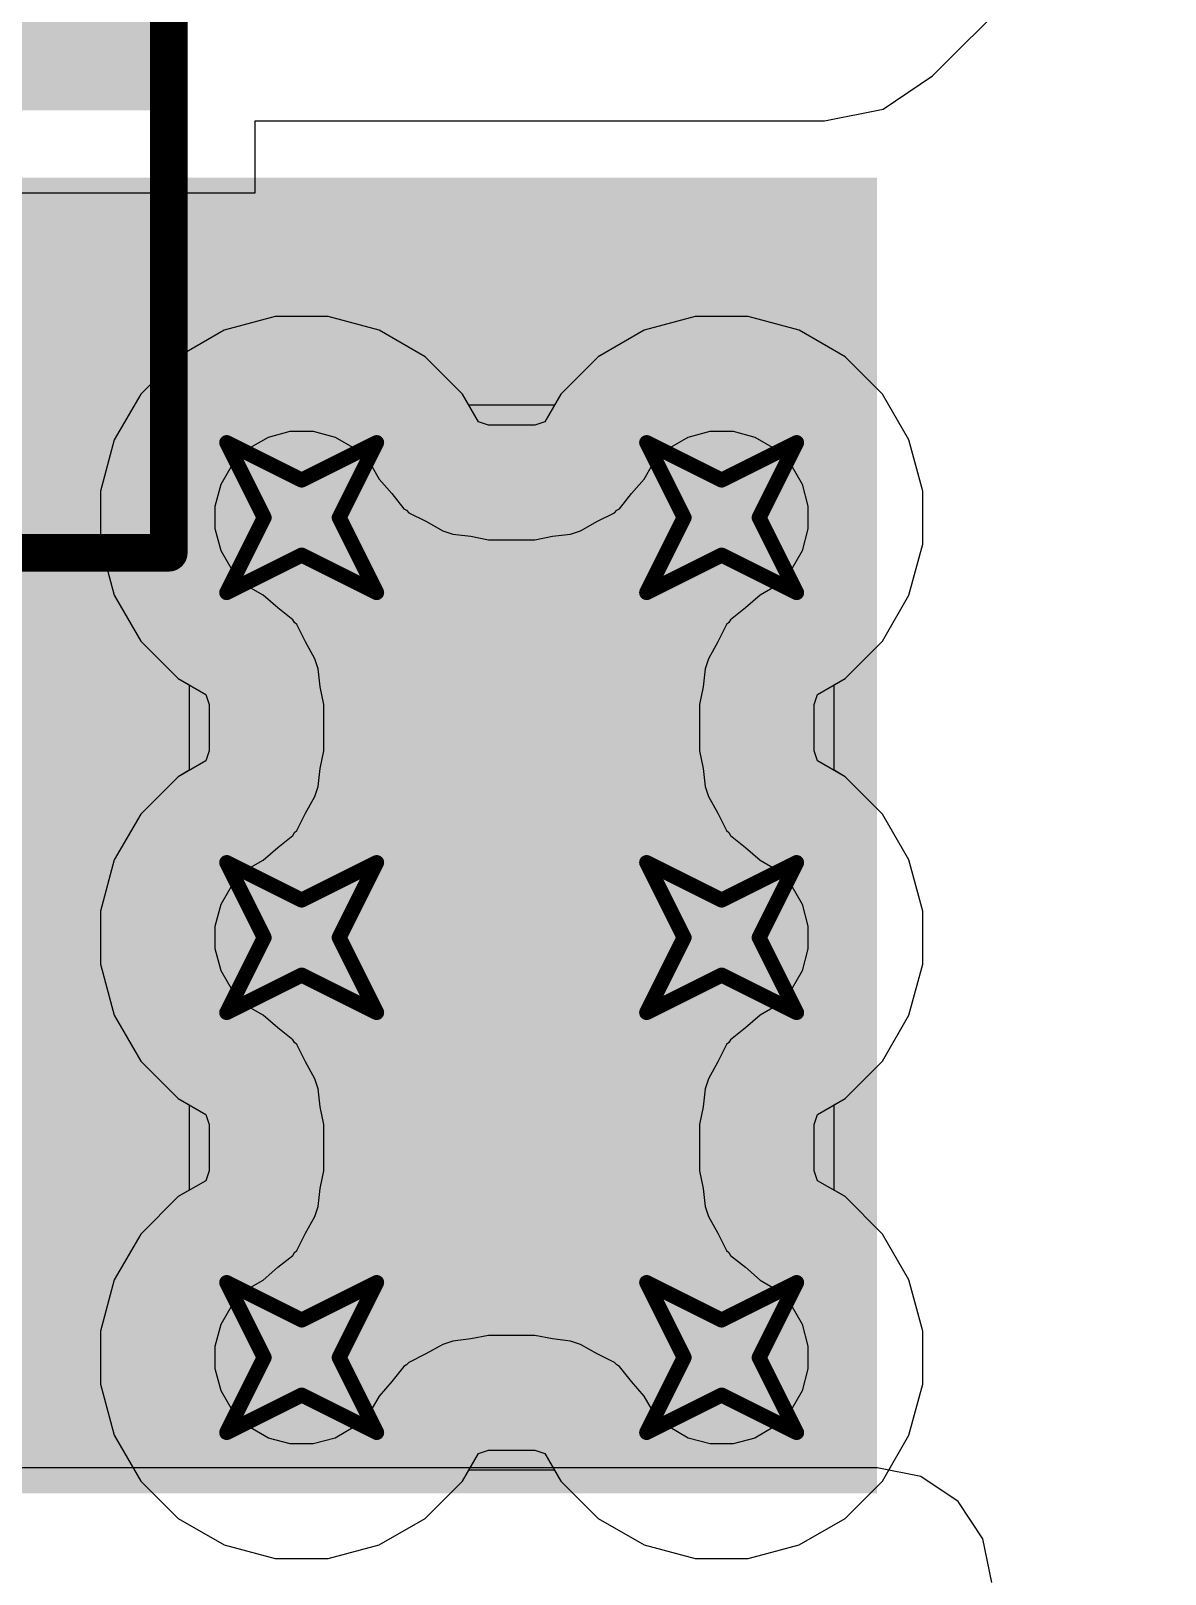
# Model space of a CAD drawing. Header units: inches. Extents: x -36 to 349, y -11 to 240.
# Drawn here: x 8.8 to 12.64, y 10.89 to 16.12 of the extents above; entities that cross this region are included whole.
import ezdxf

# ---------------------------------------------------------------- set-up
doc = ezdxf.new("R2010")
doc.units = ezdxf.units.IN
for name, color, linetype in [('Bottom Layer', 5, 'Continuous'), ('Drill Drawing', 1, 'Continuous'), ('Layer 1', 16, 'Continuous'), ('Layer 2', 76, 'Continuous'), ('Top Layer', 1, 'Continuous'), ('Top Overlay', 2, 'Continuous'), ('Top Paste', 8, 'Continuous'), ('Top Solder', 216, 'Continuous'), ('Via Holes', 16, 'Continuous')]:
    doc.layers.add(name, color=color, linetype=linetype)

# ---------------------------------------------------------------- blocks, each defined once
blk = doc.blocks.new('R___0603_292')
at = {"layer": 'Top Layer'}
for points in [[(-0.381, 0.4445), (-0.381, -0.4445), (-1.143, -0.4445), (-1.143, 0.4445)], [(1.143, 0.4445), (1.143, -0.4445), (0.381, -0.4445), (0.381, 0.4445)]]:
    blk.add_hatch(color=1, dxfattribs=at).paths.add_polyline_path(points)
at = {"layer": 'Top Paste'}
for points in [[(-0.381, 0.4445), (-0.381, -0.4445), (-1.143, -0.4445), (-1.143, 0.4445)], [(1.143, 0.4445), (1.143, -0.4445), (0.381, -0.4445), (0.381, 0.4445)]]:
    blk.add_hatch(color=8, dxfattribs=at).paths.add_polyline_path(points)
at = {"layer": 'Top Solder'}
for points in [[(-0.2794, 0.5461), (-0.2794, -0.5461), (-1.2446, -0.5461), (-1.2446, 0.5461)], [(1.2446, 0.5461), (1.2446, -0.5461), (0.2794, -0.5461), (0.2794, 0.5461)]]:
    blk.add_hatch(color=216, dxfattribs=at).paths.add_polyline_path(points)
at = {"layer": 'Top Overlay'}
for points in [[(1.2192, 0.5334, 0.127, 0.127, 0), (-1.2192, 0.5334, 0.127, 0.127, 0)], [(-1.2192, -0.5334, 0.127, 0.127, 0), (-1.2192, 0.5334, 0.127, 0.127, 0)], [(1.2192, -0.5334, 0.127, 0.127, 0), (1.2192, 0.5334, 0.127, 0.127, 0)], [(1.2192, -0.5334, 0.127, 0.127, 0), (-1.2192, -0.5334, 0.127, 0.127, 0)]]:
    blk.add_lwpolyline(points, format="xyseb", dxfattribs=at)
for points in [[(-1.251, 0.5334, 0.0635, 0.0635, 1), (-1.1874, 0.5334, 0.0635, 0.0635, 1)], [(-1.251, 0.5334, 0.0635, 0.0635, 1), (-1.1874, 0.5334, 0.0635, 0.0635, 1)], [(1.1874, 0.5334, 0.0635, 0.0635, 1), (1.251, 0.5334, 0.0635, 0.0635, 1)], [(1.1874, 0.5334, 0.0635, 0.0635, 1), (1.251, 0.5334, 0.0635, 0.0635, 1)], [(-1.251, -0.5334, 0.0635, 0.0635, 1), (-1.1874, -0.5334, 0.0635, 0.0635, 1)], [(-1.251, -0.5334, 0.0635, 0.0635, 1), (-1.1874, -0.5334, 0.0635, 0.0635, 1)], [(1.1874, -0.5334, 0.0635, 0.0635, 1), (1.251, -0.5334, 0.0635, 0.0635, 1)], [(1.1874, -0.5334, 0.0635, 0.0635, 1), (1.251, -0.5334, 0.0635, 0.0635, 1)]]:
    blk.add_lwpolyline(points, format="xyseb", close=True, dxfattribs=at)

msp = doc.modelspace()

# ---------------------------------------------------------------- hatches: boundary and pattern name
at = {"layer": 'Bottom Layer'}
h = msp.add_hatch(color=5, dxfattribs=at)
edge = h.paths.add_edge_path()
edge.add_arc((9.7189, 14.4702), 0.3, 0, 360)
h = msp.add_hatch(color=5, dxfattribs=at)
edge = h.paths.add_edge_path()
edge.add_arc((11.1413, 14.4702), 0.3, 0, 360)
h = msp.add_hatch(color=5, dxfattribs=at)
edge = h.paths.add_edge_path()
edge.add_arc((9.7189, 13.0478), 0.3, 0, 360)
h = msp.add_hatch(color=5, dxfattribs=at)
edge = h.paths.add_edge_path()
edge.add_arc((11.1413, 13.0478), 0.3, 0, 360)
h = msp.add_hatch(color=5, dxfattribs=at)
edge = h.paths.add_edge_path()
edge.add_arc((9.7189, 11.6254), 0.3, 0, 360)
h = msp.add_hatch(color=5, dxfattribs=at)
edge = h.paths.add_edge_path()
edge.add_arc((11.1413, 11.6254), 0.3, 0, 360)
at = {"layer": 'Layer 1'}
h = msp.add_hatch(color=16, dxfattribs=at)
edge = h.paths.add_edge_path()
edge.add_arc((9.7189, 14.4702), 0.3, 0, 360)
h = msp.add_hatch(color=16, dxfattribs=at)
edge = h.paths.add_edge_path()
edge.add_arc((11.1413, 14.4702), 0.3, 0, 360)
h = msp.add_hatch(color=16, dxfattribs=at)
edge = h.paths.add_edge_path()
edge.add_arc((9.7189, 13.0478), 0.3, 0, 360)
h = msp.add_hatch(color=16, dxfattribs=at)
edge = h.paths.add_edge_path()
edge.add_arc((11.1413, 13.0478), 0.3, 0, 360)
h = msp.add_hatch(color=16, dxfattribs=at)
edge = h.paths.add_edge_path()
edge.add_arc((9.7189, 11.6254), 0.3, 0, 360)
h = msp.add_hatch(color=16, dxfattribs=at)
edge = h.paths.add_edge_path()
edge.add_arc((11.1413, 11.6254), 0.3, 0, 360)
at = {"layer": 'Layer 2'}
h = msp.add_hatch(color=76, dxfattribs=at)
edge = h.paths.add_edge_path()
edge.add_arc((9.7189, 14.4702), 0.3, 0, 360)
h = msp.add_hatch(color=76, dxfattribs=at)
edge = h.paths.add_edge_path()
edge.add_arc((11.1413, 14.4702), 0.3, 0, 360)
h = msp.add_hatch(color=76, dxfattribs=at)
edge = h.paths.add_edge_path()
edge.add_arc((9.7189, 13.0478), 0.3, 0, 360)
h = msp.add_hatch(color=76, dxfattribs=at)
edge = h.paths.add_edge_path()
edge.add_arc((11.1413, 13.0478), 0.3, 0, 360)
h = msp.add_hatch(color=76, dxfattribs=at)
edge = h.paths.add_edge_path()
edge.add_arc((9.7189, 11.6254), 0.3, 0, 360)
h = msp.add_hatch(color=76, dxfattribs=at)
edge = h.paths.add_edge_path()
edge.add_arc((11.1413, 11.6254), 0.3, 0, 360)
at = {"layer": 'Top Layer'}
msp.add_hatch(color=1, dxfattribs=at).paths.add_polyline_path([(6.3788, 11.1657), (11.6676, 11.1657), (11.6676, 15.621), (6.3788, 15.621)])
h = msp.add_hatch(color=1, dxfattribs=at)
edge = h.paths.add_edge_path()
edge.add_arc((9.7189, 14.4702), 0.3, 0, 360)
h = msp.add_hatch(color=1, dxfattribs=at)
edge = h.paths.add_edge_path()
edge.add_arc((11.1413, 14.4702), 0.3, 0, 360)
h = msp.add_hatch(color=1, dxfattribs=at)
edge = h.paths.add_edge_path()
edge.add_arc((9.7189, 13.0478), 0.3, 0, 360)
h = msp.add_hatch(color=1, dxfattribs=at)
edge = h.paths.add_edge_path()
edge.add_arc((11.1413, 13.0478), 0.3, 0, 360)
h = msp.add_hatch(color=1, dxfattribs=at)
edge = h.paths.add_edge_path()
edge.add_arc((9.7189, 11.6254), 0.3, 0, 360)
h = msp.add_hatch(color=1, dxfattribs=at)
edge = h.paths.add_edge_path()
edge.add_arc((11.1413, 11.6254), 0.3, 0, 360)
at = {"layer": 'Via Holes'}
h = msp.add_hatch(color=7, dxfattribs=at)
edge = h.paths.add_edge_path()
edge.add_arc((9.7189, 14.4702), 0.15, 0, 360)
h = msp.add_hatch(color=7, dxfattribs=at)
edge = h.paths.add_edge_path()
edge.add_arc((11.1413, 14.4702), 0.15, 0, 360)
h = msp.add_hatch(color=7, dxfattribs=at)
edge = h.paths.add_edge_path()
edge.add_arc((9.7189, 13.0478), 0.15, 0, 360)
h = msp.add_hatch(color=7, dxfattribs=at)
edge = h.paths.add_edge_path()
edge.add_arc((11.1413, 13.0478), 0.15, 0, 360)
h = msp.add_hatch(color=7, dxfattribs=at)
edge = h.paths.add_edge_path()
edge.add_arc((9.7189, 11.6254), 0.15, 0, 360)
h = msp.add_hatch(color=7, dxfattribs=at)
edge = h.paths.add_edge_path()
edge.add_arc((11.1413, 11.6254), 0.15, 0, 360)

# ---------------------------------------------------------------- linework, layer by layer
at = {"layer": 'Bottom Layer'}
for p, q in [((9.6292, 15.1512), (9.456, 15.1048)), ((9.8085, 15.1512), (9.6292, 15.1512)), ((9.9817, 15.1048), (9.8085, 15.1512)), ((11.0516, 15.1512), (10.8784, 15.1048)), ((11.2309, 15.1512), (11.0516, 15.1512)), ((11.4041, 15.1048), (11.2309, 15.1512)), ((9.456, 15.1048), (9.3007, 15.0151)), ((10.137, 15.0151), (9.9817, 15.1048)), ((10.8784, 15.1048), (10.7231, 15.0151)), ((11.5594, 15.0151), (11.4041, 15.1048)), ((9.3007, 15.0151), (9.1739, 14.8883)), ((10.2638, 14.8883), (10.137, 15.0151)), ((10.7231, 15.0151), (10.5963, 14.8883)), ((11.6862, 14.8883), (11.5594, 15.0151)), ((9.1739, 14.8883), (9.0843, 14.733)), ((10.3178, 14.7949), (10.2638, 14.8883)), ((10.5963, 14.8883), (10.5424, 14.7949)), ((11.7759, 14.733), (11.6862, 14.8883)), ((10.3518, 14.7837), (10.3178, 14.7949)), ((10.5424, 14.7949), (10.5083, 14.7837)), ((9.5393, 14.7043), (9.606, 14.7428)), ((9.606, 14.7428), (9.6804, 14.7627)), ((9.6804, 14.7627), (9.7574, 14.7627)), ((9.7574, 14.7627), (9.8318, 14.7428)), ((9.8318, 14.7428), (9.8985, 14.7043)), ((10.5083, 14.7837), (10.3518, 14.7837)), ((10.9617, 14.7043), (11.0284, 14.7428)), ((11.0284, 14.7428), (11.1028, 14.7627)), ((11.1028, 14.7627), (11.1798, 14.7627)), ((11.1798, 14.7627), (11.2542, 14.7428)), ((11.2542, 14.7428), (11.3209, 14.7043)), ((9.0843, 14.733), (9.0379, 14.5598)), ((9.4848, 14.6498), (9.5393, 14.7043)), ((9.8985, 14.7043), (9.953, 14.6498)), ((10.9072, 14.6498), (10.9617, 14.7043)), ((11.3209, 14.7043), (11.3754, 14.6498)), ((11.8223, 14.5598), (11.7759, 14.733)), ((9.4463, 14.5831), (9.4848, 14.6498)), ((9.953, 14.6498), (9.9813, 14.6007)), ((10.8788, 14.6007), (10.9072, 14.6498)), ((11.3754, 14.6498), (11.4139, 14.5831)), ((9.4263, 14.5087), (9.4463, 14.5831)), ((9.9813, 14.6007), (10.0245, 14.5515)), ((10.8357, 14.5515), (10.8788, 14.6007)), ((11.4139, 14.5831), (11.4338, 14.5087)), ((9.0379, 14.5598), (9.0379, 14.3805)), ((10.0245, 14.5515), (10.0648, 14.5001)), ((10.7953, 14.5001), (10.8357, 14.5515)), ((11.8223, 14.3805), (11.8223, 14.5598)), ((9.4263, 14.4317), (9.4263, 14.5087)), ((10.0648, 14.5001), (10.0742, 14.4948)), ((10.0742, 14.4948), (10.0813, 14.4867)), ((10.0813, 14.4867), (10.1399, 14.4578)), ((10.7203, 14.4578), (10.7789, 14.4867)), ((10.7789, 14.4867), (10.786, 14.4948)), ((10.786, 14.4948), (10.7953, 14.5001)), ((11.4338, 14.5087), (11.4338, 14.4317)), ((9.4463, 14.3573), (9.4263, 14.4317)), ((10.1399, 14.4578), (10.1969, 14.4257)), ((10.6633, 14.4257), (10.7203, 14.4578)), ((11.4338, 14.4317), (11.4139, 14.3573)), ((9.0379, 14.3805), (9.0843, 14.2073)), ((10.1969, 14.4257), (10.231, 14.4146)), ((10.231, 14.4146), (10.2918, 14.4072)), ((10.2918, 14.4072), (10.3518, 14.3953)), ((10.3518, 14.3953), (10.5083, 14.3953)), ((10.5083, 14.3953), (10.5684, 14.4072)), ((10.5684, 14.4072), (10.6292, 14.4146)), ((10.6292, 14.4146), (10.6633, 14.4257)), ((11.7759, 14.2073), (11.8223, 14.3805)), ((9.4848, 14.2906), (9.4463, 14.3573)), ((11.4139, 14.3573), (11.3754, 14.2906)), ((9.5393, 14.2361), (9.4848, 14.2906)), ((11.3754, 14.2906), (11.3209, 14.2361)), ((9.5884, 14.2077), (9.5393, 14.2361)), ((11.3209, 14.2361), (11.2718, 14.2077)), ((9.0843, 14.2073), (9.1739, 14.052)), ((9.6376, 14.1646), (9.5884, 14.2077)), ((11.2718, 14.2077), (11.2226, 14.1646)), ((11.6862, 14.052), (11.7759, 14.2073)), ((9.689, 14.1242), (9.6376, 14.1646)), ((9.6943, 14.1149), (9.689, 14.1242)), ((9.7024, 14.1078), (9.6943, 14.1149)), ((11.1659, 14.1149), (11.1578, 14.1078)), ((11.1712, 14.1242), (11.1659, 14.1149)), ((11.2226, 14.1646), (11.1712, 14.1242)), ((9.7313, 14.0492), (9.7024, 14.1078)), ((11.1578, 14.1078), (11.1289, 14.0491)), ((9.1739, 14.052), (9.3007, 13.9252)), ((9.7634, 13.9922), (9.7313, 14.0492)), ((11.1289, 14.0491), (11.0968, 13.9922)), ((11.5594, 13.9252), (11.6862, 14.052)), ((9.7745, 13.9581), (9.7634, 13.9922)), ((9.7818, 13.8973), (9.7745, 13.9581)), ((11.0857, 13.9581), (11.0783, 13.8973)), ((11.0968, 13.9922), (11.0857, 13.9581)), ((9.3007, 13.9252), (9.3942, 13.8713)), ((11.466, 13.8713), (11.5594, 13.9252)), ((9.3942, 13.8713), (9.4053, 13.8372)), ((9.7938, 13.8372), (9.7818, 13.8973)), ((11.0783, 13.8973), (11.0664, 13.8372)), ((11.4548, 13.8372), (11.466, 13.8713)), ((9.4053, 13.8372), (9.4053, 13.6807)), ((9.7938, 13.6807), (9.7938, 13.8372)), ((11.0664, 13.8372), (11.0664, 13.6807)), ((11.4548, 13.6807), (11.4548, 13.8372)), ((9.3942, 13.6467), (9.3007, 13.5927)), ((9.4053, 13.6807), (9.3942, 13.6467)), ((9.7818, 13.6207), (9.7938, 13.6807)), ((11.0664, 13.6807), (11.0783, 13.6207)), ((11.466, 13.6467), (11.4548, 13.6807)), ((11.5594, 13.5927), (11.466, 13.6467)), ((9.3007, 13.5927), (9.1739, 13.4659)), ((9.7745, 13.5599), (9.7818, 13.6207)), ((11.0783, 13.6207), (11.0857, 13.5599)), ((11.6862, 13.4659), (11.5594, 13.5927)), ((9.7633, 13.5258), (9.7745, 13.5599)), ((11.0857, 13.5599), (11.0968, 13.5258)), ((9.7313, 13.4688), (9.7633, 13.5258)), ((11.0968, 13.5258), (11.1289, 13.4688)), ((9.1739, 13.4659), (9.0843, 13.3106)), ((9.7024, 13.4102), (9.7313, 13.4688)), ((11.1289, 13.4688), (11.1578, 13.4102)), ((11.7759, 13.3106), (11.6862, 13.4659)), ((9.6376, 13.3534), (9.689, 13.3937)), ((9.689, 13.3937), (9.6943, 13.4031)), ((9.6943, 13.4031), (9.7024, 13.4102)), ((11.1578, 13.4102), (11.1659, 13.4031)), ((11.1659, 13.4031), (11.1712, 13.3937)), ((11.1712, 13.3937), (11.2226, 13.3534)), ((9.5884, 13.3102), (9.6376, 13.3534)), ((11.2226, 13.3534), (11.2718, 13.3102)), ((9.0843, 13.3106), (9.0379, 13.1374)), ((9.4848, 13.2274), (9.5393, 13.2819)), ((9.5393, 13.2819), (9.5884, 13.3102)), ((11.2718, 13.3102), (11.3209, 13.2819)), ((11.3209, 13.2819), (11.3754, 13.2274)), ((11.8223, 13.1374), (11.7759, 13.3106)), ((9.4463, 13.1607), (9.4848, 13.2274)), ((11.3754, 13.2274), (11.4139, 13.1607)), ((9.0379, 13.1374), (9.0379, 12.9581)), ((9.4263, 13.0863), (9.4463, 13.1607)), ((11.4139, 13.1607), (11.4338, 13.0863)), ((11.8223, 12.9581), (11.8223, 13.1374)), ((9.4263, 13.0093), (9.4263, 13.0863)), ((11.4338, 13.0863), (11.4338, 13.0093)), ((9.4463, 12.9349), (9.4263, 13.0093)), ((11.4338, 13.0093), (11.4139, 12.9349)), ((9.0379, 12.9581), (9.0843, 12.7849)), ((9.4848, 12.8682), (9.4463, 12.9349)), ((11.4139, 12.9349), (11.3754, 12.8682)), ((11.7759, 12.7849), (11.8223, 12.9581)), ((9.5393, 12.8137), (9.4848, 12.8682)), ((11.3754, 12.8682), (11.3209, 12.8137)), ((9.5884, 12.7853), (9.5393, 12.8137)), ((11.3209, 12.8137), (11.2718, 12.7853)), ((9.0843, 12.7849), (9.1739, 12.6296)), ((9.6376, 12.7422), (9.5884, 12.7853)), ((11.2718, 12.7853), (11.2226, 12.7422)), ((11.6862, 12.6296), (11.7759, 12.7849)), ((9.689, 12.7018), (9.6376, 12.7422)), ((9.6943, 12.6925), (9.689, 12.7018)), ((11.1712, 12.7018), (11.1659, 12.6925)), ((11.2226, 12.7422), (11.1712, 12.7018)), ((9.7024, 12.6854), (9.6943, 12.6925)), ((9.7313, 12.6268), (9.7024, 12.6854)), ((11.1578, 12.6854), (11.1289, 12.6267)), ((11.1659, 12.6925), (11.1578, 12.6854)), ((9.1739, 12.6296), (9.3007, 12.5028)), ((9.7634, 12.5698), (9.7313, 12.6268)), ((11.1289, 12.6267), (11.0968, 12.5698)), ((11.5594, 12.5028), (11.6862, 12.6296)), ((9.7745, 12.5357), (9.7634, 12.5698)), ((11.0968, 12.5698), (11.0857, 12.5357)), ((9.3007, 12.5028), (9.3942, 12.4489)), ((9.7818, 12.4749), (9.7745, 12.5357)), ((11.0857, 12.5357), (11.0783, 12.4749)), ((11.466, 12.4489), (11.5594, 12.5028)), ((9.3942, 12.4489), (9.4053, 12.4148)), ((9.7938, 12.4148), (9.7818, 12.4749)), ((11.0783, 12.4749), (11.0664, 12.4148)), ((11.4548, 12.4148), (11.466, 12.4489)), ((9.4053, 12.4148), (9.4053, 12.2583)), ((9.7938, 12.2583), (9.7938, 12.4148)), ((11.0664, 12.4148), (11.0664, 12.2583)), ((11.4548, 12.2583), (11.4548, 12.4148)), ((9.4053, 12.2583), (9.3942, 12.2243)), ((9.7818, 12.1983), (9.7938, 12.2583)), ((11.0664, 12.2583), (11.0783, 12.1983)), ((11.466, 12.2243), (11.4548, 12.2583)), ((9.3942, 12.2243), (9.3007, 12.1703)), ((9.7745, 12.1375), (9.7818, 12.1983)), ((11.0783, 12.1983), (11.0857, 12.1375)), ((11.5594, 12.1703), (11.466, 12.2243)), ((9.3007, 12.1703), (9.1739, 12.0435)), ((9.7633, 12.1034), (9.7745, 12.1375)), ((11.0857, 12.1375), (11.0968, 12.1034)), ((11.6862, 12.0435), (11.5594, 12.1703)), ((9.7313, 12.0464), (9.7633, 12.1034)), ((11.0968, 12.1034), (11.1289, 12.0464)), ((9.1739, 12.0435), (9.0843, 11.8882)), ((9.7024, 11.9878), (9.7313, 12.0464)), ((11.1289, 12.0464), (11.1578, 11.9878)), ((11.7759, 11.8882), (11.6862, 12.0435)), ((9.6376, 11.931), (9.689, 11.9713)), ((9.689, 11.9713), (9.6943, 11.9807)), ((9.6943, 11.9807), (9.7024, 11.9878)), ((11.1578, 11.9878), (11.1659, 11.9807)), ((11.1659, 11.9807), (11.1712, 11.9713)), ((11.1712, 11.9713), (11.2226, 11.931)), ((9.5884, 11.8878), (9.6376, 11.931)), ((11.2226, 11.931), (11.2718, 11.8878)), ((9.0843, 11.8882), (9.0379, 11.715)), ((9.5393, 11.8595), (9.5884, 11.8878)), ((11.2718, 11.8878), (11.3209, 11.8595)), ((11.8223, 11.715), (11.7759, 11.8882)), ((9.4848, 11.805), (9.5393, 11.8595)), ((11.3209, 11.8595), (11.3754, 11.805)), ((9.4463, 11.7383), (9.4848, 11.805)), ((11.3754, 11.805), (11.4139, 11.7383)), ((9.0379, 11.715), (9.0379, 11.5357)), ((9.4263, 11.6639), (9.4463, 11.7383)), ((11.4139, 11.7383), (11.4338, 11.6639)), ((11.8223, 11.5357), (11.8223, 11.715)), ((9.4263, 11.5869), (9.4263, 11.6639)), ((10.1969, 11.6699), (10.1399, 11.6378)), ((10.231, 11.681), (10.1969, 11.6699)), ((10.2918, 11.6883), (10.231, 11.681)), ((10.3518, 11.7003), (10.2918, 11.6883)), ((10.5083, 11.7003), (10.3518, 11.7003)), ((10.5684, 11.6883), (10.5083, 11.7003)), ((10.6292, 11.681), (10.5684, 11.6883)), ((10.6633, 11.6698), (10.6292, 11.681)), ((10.7202, 11.6378), (10.6633, 11.6698)), ((11.4338, 11.6639), (11.4338, 11.5869)), ((10.0813, 11.6089), (10.0742, 11.6008)), ((10.1399, 11.6378), (10.0813, 11.6089)), ((10.7789, 11.6089), (10.7202, 11.6378)), ((10.786, 11.6008), (10.7789, 11.6089)), ((9.4463, 11.5125), (9.4263, 11.5869)), ((10.0648, 11.5955), (10.0245, 11.5441)), ((10.0742, 11.6008), (10.0648, 11.5955)), ((10.7953, 11.5955), (10.786, 11.6008)), ((10.8357, 11.5441), (10.7953, 11.5955)), ((11.4338, 11.5869), (11.4139, 11.5125)), ((9.0379, 11.5357), (9.0843, 11.3625)), ((9.4848, 11.4458), (9.4463, 11.5125)), ((10.0245, 11.5441), (9.9813, 11.4949)), ((10.8788, 11.4949), (10.8357, 11.5441)), ((11.4139, 11.5125), (11.3754, 11.4458)), ((11.7759, 11.3625), (11.8223, 11.5357)), ((9.9813, 11.4949), (9.953, 11.4458)), ((10.9072, 11.4458), (10.8788, 11.4949)), ((9.5393, 11.3913), (9.4848, 11.4458)), ((9.953, 11.4458), (9.8985, 11.3913)), ((10.9617, 11.3913), (10.9072, 11.4458)), ((11.3754, 11.4458), (11.3209, 11.3913)), ((9.0843, 11.3625), (9.1739, 11.2072)), ((9.606, 11.3528), (9.5393, 11.3913)), ((9.6804, 11.3328), (9.606, 11.3528)), ((9.8318, 11.3528), (9.7574, 11.3328)), ((9.8985, 11.3913), (9.8318, 11.3528)), ((11.0284, 11.3528), (10.9617, 11.3913)), ((11.1028, 11.3328), (11.0284, 11.3528)), ((11.2542, 11.3528), (11.1798, 11.3328)), ((11.3209, 11.3913), (11.2542, 11.3528)), ((11.6862, 11.2072), (11.7759, 11.3625)), ((9.7574, 11.3328), (9.6804, 11.3328)), ((10.2638, 11.2072), (10.3178, 11.3007)), ((10.3178, 11.3007), (10.3518, 11.3118)), ((10.3518, 11.3118), (10.5083, 11.3118)), ((10.5083, 11.3118), (10.5424, 11.3007)), ((10.5424, 11.3007), (10.5963, 11.2072)), ((11.1798, 11.3328), (11.1028, 11.3328)), ((9.1739, 11.2072), (9.3007, 11.0804)), ((10.137, 11.0804), (10.2638, 11.2072)), ((10.5963, 11.2072), (10.7231, 11.0804)), ((11.5594, 11.0804), (11.6862, 11.2072)), ((9.3007, 11.0804), (9.456, 10.9908)), ((9.9817, 10.9908), (10.137, 11.0804)), ((10.7231, 11.0804), (10.8784, 10.9908)), ((11.4041, 10.9908), (11.5594, 11.0804)), ((9.456, 10.9908), (9.6292, 10.9444)), ((9.8085, 10.9444), (9.9817, 10.9908)), ((10.8784, 10.9908), (11.0516, 10.9444)), ((11.2309, 10.9444), (11.4041, 10.9908)), ((9.6292, 10.9444), (9.8085, 10.9444)), ((11.0516, 10.9444), (11.2309, 10.9444))]:
    msp.add_line(p, q, dxfattribs=at)
at = {"layer": 'Drill Drawing'}
for points in [[(9.4649, 14.7242, 0.0508, 0.0508, 0), (9.7189, 14.5972, 0.0508, 0.0508, 0)], [(9.4649, 14.7242, 0.0508, 0.0508, 0), (9.5919, 14.4702, 0.0508, 0.0508, 0)], [(9.7189, 14.5972, 0.0508, 0.0508, 0), (9.9729, 14.7242, 0.0508, 0.0508, 0)], [(9.8459, 14.4702, 0.0508, 0.0508, 0), (9.9729, 14.7242, 0.0508, 0.0508, 0)], [(10.8873, 14.7242, 0.0508, 0.0508, 0), (11.1413, 14.5972, 0.0508, 0.0508, 0)], [(10.8873, 14.7242, 0.0508, 0.0508, 0), (11.0143, 14.4702, 0.0508, 0.0508, 0)], [(11.1413, 14.5972, 0.0508, 0.0508, 0), (11.3953, 14.7242, 0.0508, 0.0508, 0)], [(11.2683, 14.4702, 0.0508, 0.0508, 0), (11.3953, 14.7242, 0.0508, 0.0508, 0)], [(9.4649, 14.2162, 0.0508, 0.0508, 0), (9.5919, 14.4702, 0.0508, 0.0508, 0)], [(9.8459, 14.4702, 0.0508, 0.0508, 0), (9.9729, 14.2162, 0.0508, 0.0508, 0)], [(10.8873, 14.2162, 0.0508, 0.0508, 0), (11.0143, 14.4702, 0.0508, 0.0508, 0)], [(11.2683, 14.4702, 0.0508, 0.0508, 0), (11.3953, 14.2162, 0.0508, 0.0508, 0)], [(9.4649, 14.2162, 0.0508, 0.0508, 0), (9.7189, 14.3432, 0.0508, 0.0508, 0)], [(9.7189, 14.3432, 0.0508, 0.0508, 0), (9.9729, 14.2162, 0.0508, 0.0508, 0)], [(10.8873, 14.2162, 0.0508, 0.0508, 0), (11.1413, 14.3432, 0.0508, 0.0508, 0)], [(11.1413, 14.3432, 0.0508, 0.0508, 0), (11.3953, 14.2162, 0.0508, 0.0508, 0)], [(9.4649, 13.3018, 0.0508, 0.0508, 0), (9.7189, 13.1748, 0.0508, 0.0508, 0)], [(9.4649, 13.3018, 0.0508, 0.0508, 0), (9.5919, 13.0478, 0.0508, 0.0508, 0)], [(9.7189, 13.1748, 0.0508, 0.0508, 0), (9.9729, 13.3018, 0.0508, 0.0508, 0)], [(9.8459, 13.0478, 0.0508, 0.0508, 0), (9.9729, 13.3018, 0.0508, 0.0508, 0)], [(10.8873, 13.3018, 0.0508, 0.0508, 0), (11.1413, 13.1748, 0.0508, 0.0508, 0)], [(10.8873, 13.3018, 0.0508, 0.0508, 0), (11.0143, 13.0478, 0.0508, 0.0508, 0)], [(11.1413, 13.1748, 0.0508, 0.0508, 0), (11.3953, 13.3018, 0.0508, 0.0508, 0)], [(11.2683, 13.0478, 0.0508, 0.0508, 0), (11.3953, 13.3018, 0.0508, 0.0508, 0)], [(9.4649, 12.7938, 0.0508, 0.0508, 0), (9.5919, 13.0478, 0.0508, 0.0508, 0)], [(9.8459, 13.0478, 0.0508, 0.0508, 0), (9.9729, 12.7938, 0.0508, 0.0508, 0)], [(10.8873, 12.7938, 0.0508, 0.0508, 0), (11.0143, 13.0478, 0.0508, 0.0508, 0)], [(11.2683, 13.0478, 0.0508, 0.0508, 0), (11.3953, 12.7938, 0.0508, 0.0508, 0)], [(9.4649, 12.7938, 0.0508, 0.0508, 0), (9.7189, 12.9208, 0.0508, 0.0508, 0)], [(9.7189, 12.9208, 0.0508, 0.0508, 0), (9.9729, 12.7938, 0.0508, 0.0508, 0)], [(10.8873, 12.7938, 0.0508, 0.0508, 0), (11.1413, 12.9208, 0.0508, 0.0508, 0)], [(11.1413, 12.9208, 0.0508, 0.0508, 0), (11.3953, 12.7938, 0.0508, 0.0508, 0)], [(9.4649, 11.8794, 0.0508, 0.0508, 0), (9.7189, 11.7524, 0.0508, 0.0508, 0)], [(9.4649, 11.8794, 0.0508, 0.0508, 0), (9.5919, 11.6254, 0.0508, 0.0508, 0)], [(9.7189, 11.7524, 0.0508, 0.0508, 0), (9.9729, 11.8794, 0.0508, 0.0508, 0)], [(9.8459, 11.6254, 0.0508, 0.0508, 0), (9.9729, 11.8794, 0.0508, 0.0508, 0)], [(10.8873, 11.8794, 0.0508, 0.0508, 0), (11.1413, 11.7524, 0.0508, 0.0508, 0)], [(10.8873, 11.8794, 0.0508, 0.0508, 0), (11.0143, 11.6254, 0.0508, 0.0508, 0)], [(11.1413, 11.7524, 0.0508, 0.0508, 0), (11.3953, 11.8794, 0.0508, 0.0508, 0)], [(11.2683, 11.6254, 0.0508, 0.0508, 0), (11.3953, 11.8794, 0.0508, 0.0508, 0)], [(9.4649, 11.3714, 0.0508, 0.0508, 0), (9.5919, 11.6254, 0.0508, 0.0508, 0)], [(9.8459, 11.6254, 0.0508, 0.0508, 0), (9.9729, 11.3714, 0.0508, 0.0508, 0)], [(10.8873, 11.3714, 0.0508, 0.0508, 0), (11.0143, 11.6254, 0.0508, 0.0508, 0)], [(11.2683, 11.6254, 0.0508, 0.0508, 0), (11.3953, 11.3714, 0.0508, 0.0508, 0)], [(9.4649, 11.3714, 0.0508, 0.0508, 0), (9.7189, 11.4984, 0.0508, 0.0508, 0)], [(9.7189, 11.4984, 0.0508, 0.0508, 0), (9.9729, 11.3714, 0.0508, 0.0508, 0)], [(10.8873, 11.3714, 0.0508, 0.0508, 0), (11.1413, 11.4984, 0.0508, 0.0508, 0)], [(11.1413, 11.4984, 0.0508, 0.0508, 0), (11.3953, 11.3714, 0.0508, 0.0508, 0)]]:
    msp.add_lwpolyline(points, format="xyseb", dxfattribs=at)
for points in [[(9.4522, 14.7242, 0.0254, 0.0254, 1), (9.4776, 14.7242, 0.0254, 0.0254, 1)], [(9.4522, 14.7242, 0.0254, 0.0254, 1), (9.4776, 14.7242, 0.0254, 0.0254, 1)], [(9.9602, 14.7242, 0.0254, 0.0254, 1), (9.9856, 14.7242, 0.0254, 0.0254, 1)], [(9.9602, 14.7242, 0.0254, 0.0254, 1), (9.9856, 14.7242, 0.0254, 0.0254, 1)], [(10.8746, 14.7242, 0.0254, 0.0254, 1), (10.9, 14.7242, 0.0254, 0.0254, 1)], [(10.8746, 14.7242, 0.0254, 0.0254, 1), (10.9, 14.7242, 0.0254, 0.0254, 1)], [(11.3826, 14.7242, 0.0254, 0.0254, 1), (11.408, 14.7242, 0.0254, 0.0254, 1)], [(11.3826, 14.7242, 0.0254, 0.0254, 1), (11.408, 14.7242, 0.0254, 0.0254, 1)], [(9.7062, 14.5972, 0.0254, 0.0254, 1), (9.7316, 14.5972, 0.0254, 0.0254, 1)], [(9.7062, 14.5972, 0.0254, 0.0254, 1), (9.7316, 14.5972, 0.0254, 0.0254, 1)], [(11.1286, 14.5972, 0.0254, 0.0254, 1), (11.154, 14.5972, 0.0254, 0.0254, 1)], [(11.1286, 14.5972, 0.0254, 0.0254, 1), (11.154, 14.5972, 0.0254, 0.0254, 1)], [(9.5792, 14.4702, 0.0254, 0.0254, 1), (9.6046, 14.4702, 0.0254, 0.0254, 1)], [(9.5792, 14.4702, 0.0254, 0.0254, 1), (9.6046, 14.4702, 0.0254, 0.0254, 1)], [(9.8332, 14.4702, 0.0254, 0.0254, 1), (9.8586, 14.4702, 0.0254, 0.0254, 1)], [(9.8332, 14.4702, 0.0254, 0.0254, 1), (9.8586, 14.4702, 0.0254, 0.0254, 1)], [(11.0016, 14.4702, 0.0254, 0.0254, 1), (11.027, 14.4702, 0.0254, 0.0254, 1)], [(11.0016, 14.4702, 0.0254, 0.0254, 1), (11.027, 14.4702, 0.0254, 0.0254, 1)], [(11.2556, 14.4702, 0.0254, 0.0254, 1), (11.281, 14.4702, 0.0254, 0.0254, 1)], [(11.2556, 14.4702, 0.0254, 0.0254, 1), (11.281, 14.4702, 0.0254, 0.0254, 1)], [(9.7062, 14.3432, 0.0254, 0.0254, 1), (9.7316, 14.3432, 0.0254, 0.0254, 1)], [(9.7062, 14.3432, 0.0254, 0.0254, 1), (9.7316, 14.3432, 0.0254, 0.0254, 1)], [(11.1286, 14.3432, 0.0254, 0.0254, 1), (11.154, 14.3432, 0.0254, 0.0254, 1)], [(11.1286, 14.3432, 0.0254, 0.0254, 1), (11.154, 14.3432, 0.0254, 0.0254, 1)], [(9.4522, 14.2162, 0.0254, 0.0254, 1), (9.4776, 14.2162, 0.0254, 0.0254, 1)], [(9.4522, 14.2162, 0.0254, 0.0254, 1), (9.4776, 14.2162, 0.0254, 0.0254, 1)], [(9.9602, 14.2162, 0.0254, 0.0254, 1), (9.9856, 14.2162, 0.0254, 0.0254, 1)], [(9.9602, 14.2162, 0.0254, 0.0254, 1), (9.9856, 14.2162, 0.0254, 0.0254, 1)], [(10.8746, 14.2162, 0.0254, 0.0254, 1), (10.9, 14.2162, 0.0254, 0.0254, 1)], [(10.8746, 14.2162, 0.0254, 0.0254, 1), (10.9, 14.2162, 0.0254, 0.0254, 1)], [(11.3826, 14.2162, 0.0254, 0.0254, 1), (11.408, 14.2162, 0.0254, 0.0254, 1)], [(11.3826, 14.2162, 0.0254, 0.0254, 1), (11.408, 14.2162, 0.0254, 0.0254, 1)], [(9.4522, 13.3018, 0.0254, 0.0254, 1), (9.4776, 13.3018, 0.0254, 0.0254, 1)], [(9.4522, 13.3018, 0.0254, 0.0254, 1), (9.4776, 13.3018, 0.0254, 0.0254, 1)], [(9.9602, 13.3018, 0.0254, 0.0254, 1), (9.9856, 13.3018, 0.0254, 0.0254, 1)], [(9.9602, 13.3018, 0.0254, 0.0254, 1), (9.9856, 13.3018, 0.0254, 0.0254, 1)], [(10.8746, 13.3018, 0.0254, 0.0254, 1), (10.9, 13.3018, 0.0254, 0.0254, 1)], [(10.8746, 13.3018, 0.0254, 0.0254, 1), (10.9, 13.3018, 0.0254, 0.0254, 1)], [(11.3826, 13.3018, 0.0254, 0.0254, 1), (11.408, 13.3018, 0.0254, 0.0254, 1)], [(11.3826, 13.3018, 0.0254, 0.0254, 1), (11.408, 13.3018, 0.0254, 0.0254, 1)], [(9.7062, 13.1748, 0.0254, 0.0254, 1), (9.7316, 13.1748, 0.0254, 0.0254, 1)], [(9.7062, 13.1748, 0.0254, 0.0254, 1), (9.7316, 13.1748, 0.0254, 0.0254, 1)], [(11.1286, 13.1748, 0.0254, 0.0254, 1), (11.154, 13.1748, 0.0254, 0.0254, 1)], [(11.1286, 13.1748, 0.0254, 0.0254, 1), (11.154, 13.1748, 0.0254, 0.0254, 1)], [(9.5792, 13.0478, 0.0254, 0.0254, 1), (9.6046, 13.0478, 0.0254, 0.0254, 1)], [(9.5792, 13.0478, 0.0254, 0.0254, 1), (9.6046, 13.0478, 0.0254, 0.0254, 1)], [(9.8332, 13.0478, 0.0254, 0.0254, 1), (9.8586, 13.0478, 0.0254, 0.0254, 1)], [(9.8332, 13.0478, 0.0254, 0.0254, 1), (9.8586, 13.0478, 0.0254, 0.0254, 1)], [(11.0016, 13.0478, 0.0254, 0.0254, 1), (11.027, 13.0478, 0.0254, 0.0254, 1)], [(11.0016, 13.0478, 0.0254, 0.0254, 1), (11.027, 13.0478, 0.0254, 0.0254, 1)], [(11.2556, 13.0478, 0.0254, 0.0254, 1), (11.281, 13.0478, 0.0254, 0.0254, 1)], [(11.2556, 13.0478, 0.0254, 0.0254, 1), (11.281, 13.0478, 0.0254, 0.0254, 1)], [(9.7062, 12.9208, 0.0254, 0.0254, 1), (9.7316, 12.9208, 0.0254, 0.0254, 1)], [(9.7062, 12.9208, 0.0254, 0.0254, 1), (9.7316, 12.9208, 0.0254, 0.0254, 1)], [(11.1286, 12.9208, 0.0254, 0.0254, 1), (11.154, 12.9208, 0.0254, 0.0254, 1)], [(11.1286, 12.9208, 0.0254, 0.0254, 1), (11.154, 12.9208, 0.0254, 0.0254, 1)], [(9.4522, 12.7938, 0.0254, 0.0254, 1), (9.4776, 12.7938, 0.0254, 0.0254, 1)], [(9.4522, 12.7938, 0.0254, 0.0254, 1), (9.4776, 12.7938, 0.0254, 0.0254, 1)], [(9.9602, 12.7938, 0.0254, 0.0254, 1), (9.9856, 12.7938, 0.0254, 0.0254, 1)], [(9.9602, 12.7938, 0.0254, 0.0254, 1), (9.9856, 12.7938, 0.0254, 0.0254, 1)], [(10.8746, 12.7938, 0.0254, 0.0254, 1), (10.9, 12.7938, 0.0254, 0.0254, 1)], [(10.8746, 12.7938, 0.0254, 0.0254, 1), (10.9, 12.7938, 0.0254, 0.0254, 1)], [(11.3826, 12.7938, 0.0254, 0.0254, 1), (11.408, 12.7938, 0.0254, 0.0254, 1)], [(11.3826, 12.7938, 0.0254, 0.0254, 1), (11.408, 12.7938, 0.0254, 0.0254, 1)], [(9.4522, 11.8794, 0.0254, 0.0254, 1), (9.4776, 11.8794, 0.0254, 0.0254, 1)], [(9.4522, 11.8794, 0.0254, 0.0254, 1), (9.4776, 11.8794, 0.0254, 0.0254, 1)], [(9.9602, 11.8794, 0.0254, 0.0254, 1), (9.9856, 11.8794, 0.0254, 0.0254, 1)], [(9.9602, 11.8794, 0.0254, 0.0254, 1), (9.9856, 11.8794, 0.0254, 0.0254, 1)], [(10.8746, 11.8794, 0.0254, 0.0254, 1), (10.9, 11.8794, 0.0254, 0.0254, 1)], [(10.8746, 11.8794, 0.0254, 0.0254, 1), (10.9, 11.8794, 0.0254, 0.0254, 1)], [(11.3826, 11.8794, 0.0254, 0.0254, 1), (11.408, 11.8794, 0.0254, 0.0254, 1)], [(11.3826, 11.8794, 0.0254, 0.0254, 1), (11.408, 11.8794, 0.0254, 0.0254, 1)], [(9.7062, 11.7524, 0.0254, 0.0254, 1), (9.7316, 11.7524, 0.0254, 0.0254, 1)], [(9.7062, 11.7524, 0.0254, 0.0254, 1), (9.7316, 11.7524, 0.0254, 0.0254, 1)], [(11.1286, 11.7524, 0.0254, 0.0254, 1), (11.154, 11.7524, 0.0254, 0.0254, 1)], [(11.1286, 11.7524, 0.0254, 0.0254, 1), (11.154, 11.7524, 0.0254, 0.0254, 1)], [(9.5792, 11.6254, 0.0254, 0.0254, 1), (9.6046, 11.6254, 0.0254, 0.0254, 1)], [(9.5792, 11.6254, 0.0254, 0.0254, 1), (9.6046, 11.6254, 0.0254, 0.0254, 1)], [(9.8332, 11.6254, 0.0254, 0.0254, 1), (9.8586, 11.6254, 0.0254, 0.0254, 1)], [(9.8332, 11.6254, 0.0254, 0.0254, 1), (9.8586, 11.6254, 0.0254, 0.0254, 1)], [(11.0016, 11.6254, 0.0254, 0.0254, 1), (11.027, 11.6254, 0.0254, 0.0254, 1)], [(11.0016, 11.6254, 0.0254, 0.0254, 1), (11.027, 11.6254, 0.0254, 0.0254, 1)], [(11.2556, 11.6254, 0.0254, 0.0254, 1), (11.281, 11.6254, 0.0254, 0.0254, 1)], [(11.2556, 11.6254, 0.0254, 0.0254, 1), (11.281, 11.6254, 0.0254, 0.0254, 1)], [(9.7062, 11.4984, 0.0254, 0.0254, 1), (9.7316, 11.4984, 0.0254, 0.0254, 1)], [(9.7062, 11.4984, 0.0254, 0.0254, 1), (9.7316, 11.4984, 0.0254, 0.0254, 1)], [(11.1286, 11.4984, 0.0254, 0.0254, 1), (11.154, 11.4984, 0.0254, 0.0254, 1)], [(11.1286, 11.4984, 0.0254, 0.0254, 1), (11.154, 11.4984, 0.0254, 0.0254, 1)], [(9.4522, 11.3714, 0.0254, 0.0254, 1), (9.4776, 11.3714, 0.0254, 0.0254, 1)], [(9.4522, 11.3714, 0.0254, 0.0254, 1), (9.4776, 11.3714, 0.0254, 0.0254, 1)], [(9.9602, 11.3714, 0.0254, 0.0254, 1), (9.9856, 11.3714, 0.0254, 0.0254, 1)], [(9.9602, 11.3714, 0.0254, 0.0254, 1), (9.9856, 11.3714, 0.0254, 0.0254, 1)], [(10.8746, 11.3714, 0.0254, 0.0254, 1), (10.9, 11.3714, 0.0254, 0.0254, 1)], [(10.8746, 11.3714, 0.0254, 0.0254, 1), (10.9, 11.3714, 0.0254, 0.0254, 1)], [(11.3826, 11.3714, 0.0254, 0.0254, 1), (11.408, 11.3714, 0.0254, 0.0254, 1)], [(11.3826, 11.3714, 0.0254, 0.0254, 1), (11.408, 11.3714, 0.0254, 0.0254, 1)]]:
    msp.add_lwpolyline(points, format="xyseb", close=True, dxfattribs=at)
at = {"layer": 'Layer 2'}
for p, q in [((9.6292, 15.1512), (9.456, 15.1048)), ((9.8085, 15.1512), (9.6292, 15.1512)), ((9.9817, 15.1048), (9.8085, 15.1512)), ((11.0516, 15.1512), (10.8784, 15.1048)), ((11.2309, 15.1512), (11.0516, 15.1512)), ((11.4041, 15.1048), (11.2309, 15.1512)), ((9.456, 15.1048), (9.3007, 15.0151)), ((10.137, 15.0151), (9.9817, 15.1048)), ((10.8784, 15.1048), (10.7231, 15.0151)), ((11.5594, 15.0151), (11.4041, 15.1048)), ((9.3007, 15.0151), (9.1739, 14.8883)), ((10.2638, 14.8883), (10.137, 15.0151)), ((10.7231, 15.0151), (10.5963, 14.8883)), ((11.6862, 14.8883), (11.5594, 15.0151)), ((9.1739, 14.8883), (9.0843, 14.733)), ((10.2855, 14.8508), (10.2638, 14.8883)), ((10.5747, 14.8508), (10.2855, 14.8508)), ((10.5963, 14.8883), (10.5747, 14.8508)), ((11.7759, 14.733), (11.6862, 14.8883)), ((9.0843, 14.733), (9.0379, 14.5598)), ((11.8223, 14.5598), (11.7759, 14.733)), ((9.0379, 14.5598), (9.0379, 14.3805)), ((11.8223, 14.3805), (11.8223, 14.5598)), ((9.0379, 14.3805), (9.0843, 14.2073)), ((11.7759, 14.2073), (11.8223, 14.3805)), ((9.0843, 14.2073), (9.1739, 14.052)), ((11.6862, 14.052), (11.7759, 14.2073)), ((9.1739, 14.052), (9.3007, 13.9252)), ((11.5594, 13.9252), (11.6862, 14.052)), ((9.3007, 13.9252), (9.3383, 13.9036)), ((9.3383, 13.9036), (9.3383, 13.6144)), ((11.5219, 13.9036), (11.5594, 13.9252)), ((11.5219, 13.6144), (11.5219, 13.9036)), ((9.3007, 13.5927), (9.1739, 13.4659)), ((9.3383, 13.6144), (9.3007, 13.5927)), ((11.5594, 13.5927), (11.5219, 13.6144)), ((11.6862, 13.4659), (11.5594, 13.5927)), ((9.1739, 13.4659), (9.0843, 13.3106)), ((11.7759, 13.3106), (11.6862, 13.4659)), ((9.0843, 13.3106), (9.0379, 13.1374)), ((11.8223, 13.1374), (11.7759, 13.3106)), ((9.0379, 13.1374), (9.0379, 12.9581)), ((11.8223, 12.9581), (11.8223, 13.1374)), ((9.0379, 12.9581), (9.0843, 12.7849)), ((11.7759, 12.7849), (11.8223, 12.9581)), ((9.0843, 12.7849), (9.1739, 12.6296)), ((11.6862, 12.6296), (11.7759, 12.7849)), ((9.1739, 12.6296), (9.3007, 12.5028)), ((11.5594, 12.5028), (11.6862, 12.6296)), ((9.3007, 12.5028), (9.3383, 12.4812)), ((11.5219, 12.4812), (11.5594, 12.5028)), ((9.3383, 12.4812), (9.3383, 12.192)), ((11.5219, 12.192), (11.5219, 12.4812)), ((9.3383, 12.192), (9.3007, 12.1703)), ((11.5594, 12.1703), (11.5219, 12.192)), ((9.3007, 12.1703), (9.1739, 12.0435)), ((11.6862, 12.0435), (11.5594, 12.1703)), ((9.1739, 12.0435), (9.0843, 11.8882)), ((11.7759, 11.8882), (11.6862, 12.0435)), ((9.0843, 11.8882), (9.0379, 11.715)), ((11.8223, 11.715), (11.7759, 11.8882)), ((9.0379, 11.715), (9.0379, 11.5357)), ((11.8223, 11.5357), (11.8223, 11.715)), ((9.0379, 11.5357), (9.0843, 11.3625)), ((11.7759, 11.3625), (11.8223, 11.5357)), ((9.0843, 11.3625), (9.1739, 11.2072)), ((11.6862, 11.2072), (11.7759, 11.3625)), ((10.2638, 11.2072), (10.2855, 11.2448)), ((10.2855, 11.2448), (10.5747, 11.2448)), ((10.5747, 11.2448), (10.5963, 11.2072)), ((9.1739, 11.2072), (9.3007, 11.0804)), ((10.137, 11.0804), (10.2638, 11.2072)), ((10.5963, 11.2072), (10.7231, 11.0804)), ((11.5594, 11.0804), (11.6862, 11.2072)), ((9.3007, 11.0804), (9.456, 10.9908)), ((9.9817, 10.9908), (10.137, 11.0804)), ((10.7231, 11.0804), (10.8784, 10.9908)), ((11.4041, 10.9908), (11.5594, 11.0804)), ((9.456, 10.9908), (9.6292, 10.9444)), ((9.8085, 10.9444), (9.9817, 10.9908)), ((10.8784, 10.9908), (11.0516, 10.9444)), ((11.2309, 10.9444), (11.4041, 10.9908)), ((9.6292, 10.9444), (9.8085, 10.9444)), ((11.0516, 10.9444), (11.2309, 10.9444))]:
    msp.add_line(p, q, dxfattribs=at)
at = {"layer": 'Top Layer'}
for p, q in [((11.856, 15.966), (12.6434, 16.7534)), ((11.688, 15.8537), (11.856, 15.966)), ((11.4898, 15.8142), (11.688, 15.8537)), ((9.5609, 15.5702), (9.5609, 15.8142)), ((9.5609, 15.8142), (11.4898, 15.8142)), ((7.9099, 15.5702), (9.5609, 15.5702)), ((11.6676, 11.2518), (6.3788, 11.2518)), ((11.8163, 11.2222), (11.6676, 11.2518)), ((11.9423, 11.138), (11.8163, 11.2222)), ((12.0265, 11.0119), (11.9423, 11.138)), ((12.0561, 10.8633), (12.0265, 11.0119))]:
    msp.add_line(p, q, dxfattribs=at)

# ---------------------------------------------------------------- block references
at = {"rotation": 270}
msp.add_blockref('R___0603_292', (8.7354, 15.5702), dxfattribs=at)

doc.saveas('drawing.dxf')
